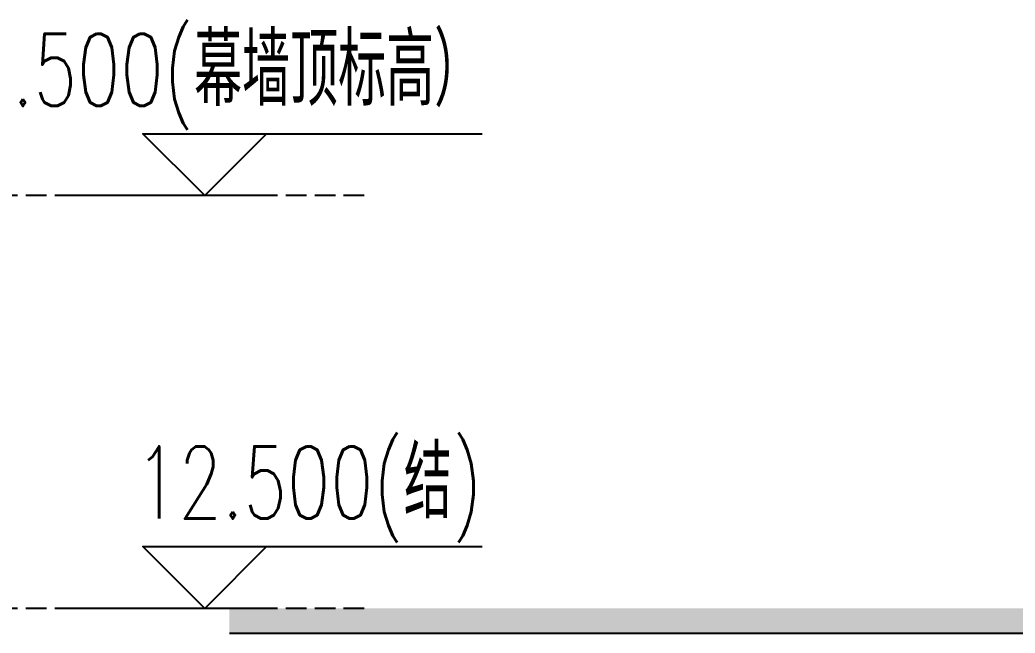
# Model space of a CAD drawing. Extents: x 220580 to 2027826, y -309201 to 71987.
# Drawn here: x 295689 to 300513, y -152899 to -149928 of the extents above; entities that cross this region are included whole.
import ezdxf
from ezdxf.enums import TextEntityAlignment as Align

# ---------------------------------------------------------------- set-up
doc = ezdxf.new("R2010")
doc.units = 0
doc.linetypes.add('DASH', pattern=[0.35, 0.25, -0.1])
doc.linetypes.add('ZN-DOT', pattern=[0.25, 0, -0.25])
for name, color, linetype in [('!ZN6-层高线-8', 8, 'ZN-DOT'), ('20剖面图$0$PUB_HATCH', 8, 'Continuous'), ('3符号', 173, 'Continuous'), ('S-SHAPE', 51, 'Continuous')]:
    doc.layers.add(name, color=color, linetype=linetype)
doc.styles.add('卓越符号', font='ROMANS.shx', dxfattribs={"width": 0.7, "bigfont": 'CHINESE.shx'})

# ---------------------------------------------------------------- blocks, each defined once
blk = doc.blocks.new('20250828132035')
at = {"layer": '20剖面图$0$PUB_HATCH'}
h = blk.add_hatch(dxfattribs=at)
h.set_pattern_fill('钢筋混凝土', color=256, scale=30, style=0)
h.set_pattern_definition([(45, (1654310.4, -568207.45), (-53.0330086, 53.0330086), []), (50, (1654310.4, -568207.45), (215.178055, -18.82564), [22.5, -247.5]), (355, (1654310.4, -568207.45), (-41.6254, 225.65764), [18, -198]), (100.4514, (1654328.33, -568209.02), (173.552815, 206.831863), [19.122057, -210.342634]), (46.1842, (1654310.4, -568147.45), (320.172315, -49.655704), [33.75, -371.25]), (96.6356, (1654337.08, -568151.6), (280.39881, 292.23536), [28.683086, -315.5139]), (351.1842, (1654310.4, -568147.45), (280.398584, 292.23558), [27, -297]), (21, (1654340.4, -568162.45), (179.072116, -120.785667), [22.5, -247.5]), (326, (1654340.4, -568162.45), (72.9946, 217.545014), [18, -198]), (71.4514, (1654355.32, -568172.52), (252.066789, 96.75915), [19.122057, -210.342634]), (37.5, (1654310.4, -568207.45), (3.6479566, 99.868156), [0, -195.6, 0, -201, 0, -198.75]), (7.5, (1654310.4, -568207.45), (78.920861, 118.3235136), [0, -114.6, 0, -191.1, 0, -75.75]), (327.5, (1654243.5, -568207.45), (160.146731, -6.7664615), [0, -75, 0, -234, 0, -310.5]), (317.5, (1654213.5, -568207.45), (174.955851, 30.031495), [0, -97.5, 0, -155.4, 0, -220.5])])
h.paths.add_polyline_path([(0, 12430), (0, 12550), (-10550, 12550), (-10550, 12430)])
at = {"layer": 'S-SHAPE'}
blk.add_line((-10550, 12430), (0, 12430), dxfattribs=at)
blk = doc.blocks.new('*U423')
at = {"ltscale": 10}
blk.add_line((3.475, 0), (-6.849, 0), dxfattribs=at)
blk.add_lwpolyline([(3, 3), (0, 0), (-3, 3), (13.45, 3)])
at = {"color": 0, "style": '卓越符号', "width": 0.7, "flags": 8}
blk.add_attdef('±0.000', text='', height=3.5, dxfattribs=at).set_placement((13.45, 4.35), align=Align.RIGHT)
blk = doc.blocks.new('*U424')
at = {"ltscale": 10}
blk.add_line((3.475, 0), (-6.849, 0), dxfattribs=at)
blk.add_lwpolyline([(3, 3), (0, 0), (-3, 3), (13.45, 3)])
at = {"color": 0, "style": '卓越符号', "width": 0.7, "flags": 8}
blk.add_attdef('±0.000', text='', height=3.5, dxfattribs=at).set_placement((13.45, 4.35), align=Align.RIGHT)

msp = doc.modelspace()

# ---------------------------------------------------------------- block references
at = {"ltscale": 30}
msp.add_blockref('20250828132035', (307254.4, -165329.4), dxfattribs=at)

# ---------------------------------------------------------------- next in the draw order: linework, layer by layer
at = {"layer": '!ZN6-层高线-8', "linetype": 'DASH', "ltscale": 400}
for p, q in [((297358, -150779.4), (286319.6, -150779.4)), ((297358, -152779.4), (286319.6, -152779.4))]:
    msp.add_line(p, q, dxfattribs=at)

# ---------------------------------------------------------------- next in the draw order: block references
at = {"layer": '3符号', "color": 7}
ref = msp.add_blockref('*U424', (296584.6, -150779.4), dxfattribs=dict(at, xscale=100, yscale=100, zscale=100))
ref.add_attrib('±0.000', '14.500(幕墙顶标高）', dxfattribs={"layer": '0', "color": 0, "height": 350, "style": '卓越符号', "width": 0.7}).set_placement((297929.6, -150344.4), align=Align.RIGHT)
ref = msp.add_blockref('*U423', (296584.6, -152779.4), dxfattribs=dict(at, xscale=100, yscale=100, zscale=100))
ref.add_attrib('±0.000', '12.500(结)', dxfattribs={"layer": '0', "color": 0, "height": 350, "style": '卓越符号', "width": 0.7}).set_placement((297929.6, -152344.4), align=Align.RIGHT)

doc.saveas('drawing.dxf')
